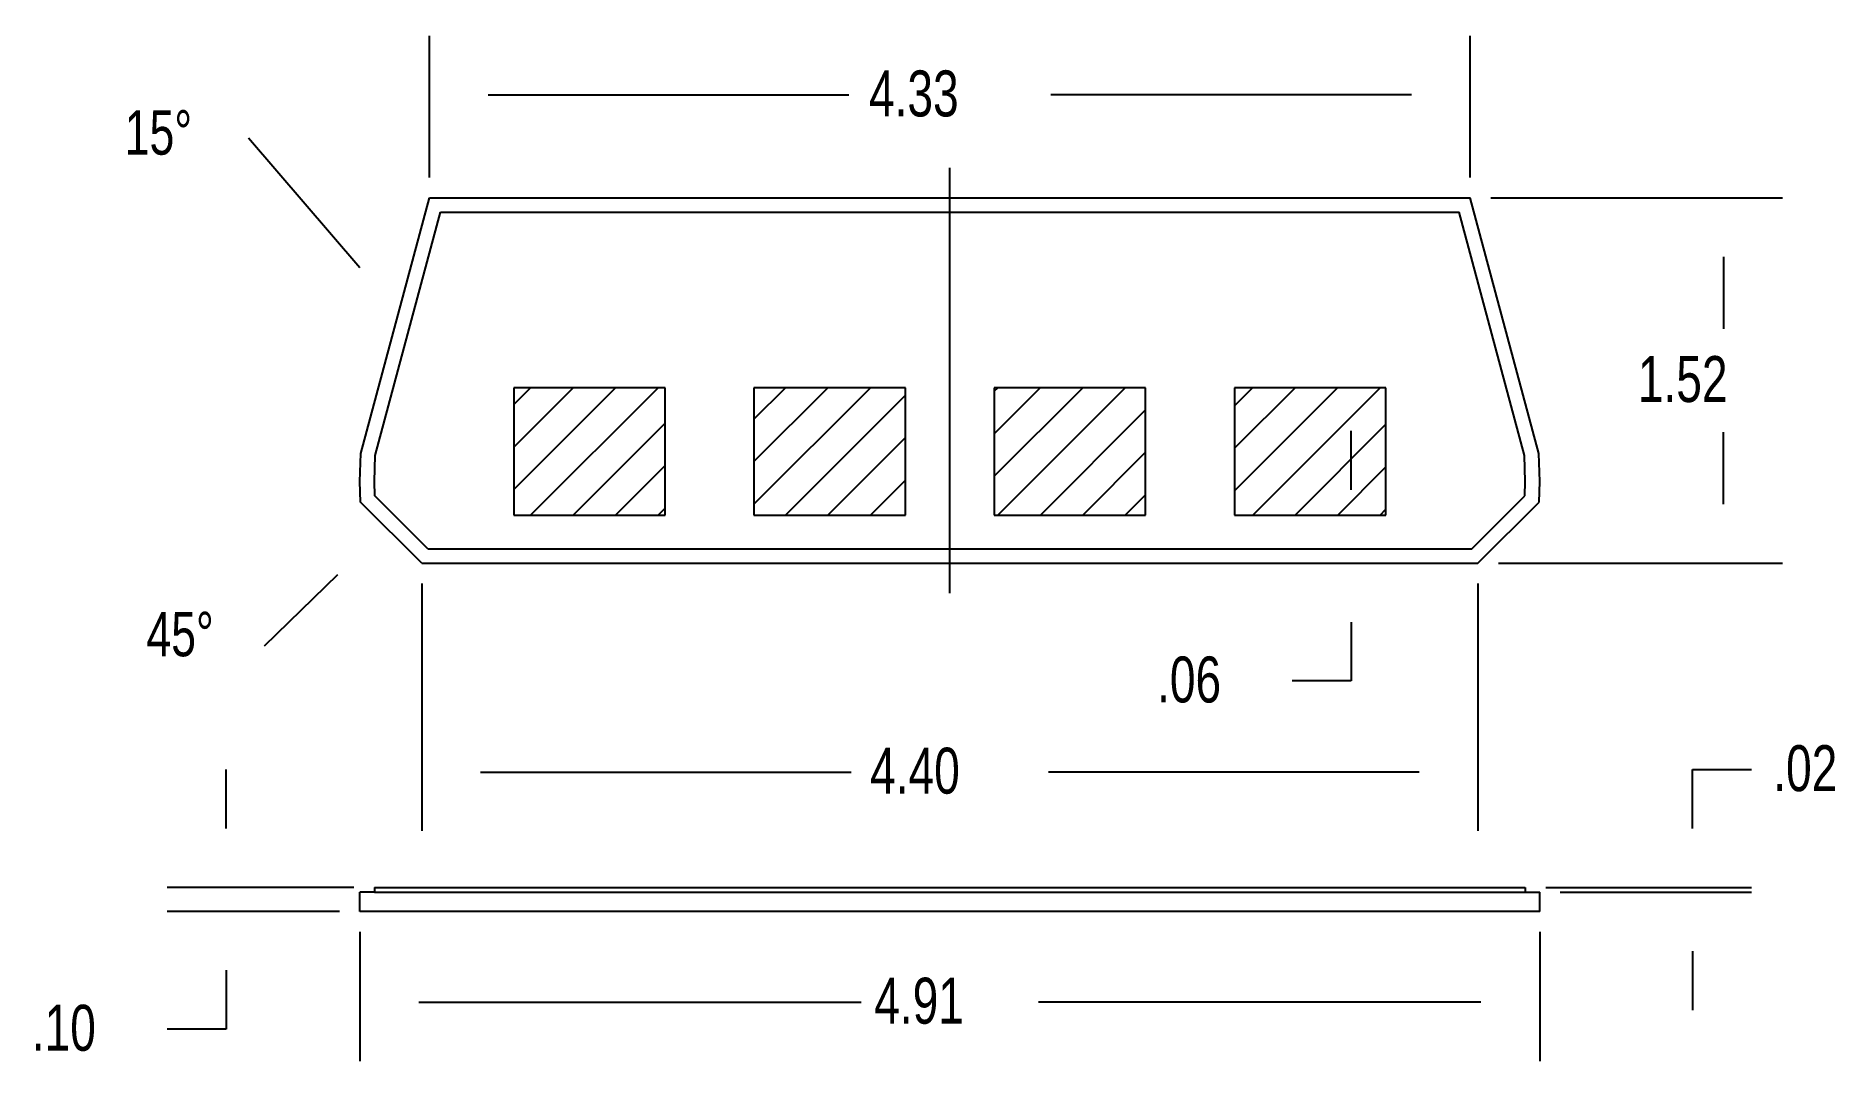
# Model space of a CAD drawing. Header units: inches. Extents: x -3.8 to 3.68, y -2.07 to 2.19.
import ezdxf

# ---------------------------------------------------------------- set-up
doc = ezdxf.new("R2010")
doc.units = ezdxf.units.IN
doc.header["$LTSCALE"] = 0.6
doc.layers.get('0').update_dxf_attribs({"linetype": 'CONTINUOUS'})
doc.layers.add('DM', color=16, linetype='CONTINUOUS')
doc.styles.get("Standard").update_dxf_attribs({"font": 'txt', "width": 0.75})
pattern_1 = [(45, (0, 0), (-0.088388, 0.088388), [])]

# ---------------------------------------------------------------- blocks, each defined once
blk = doc.blocks.new('*X9')
at = {"layer": 'DM'}
blk.add_line((11.9047, 3.3882), (11.6755, 3.1655), dxfattribs=at)
blk = doc.blocks.new('*X8')
at = {"layer": 'DM'}
blk.add_line((11.9747, 4.3467), (11.6271, 4.7518), dxfattribs=at)

msp = doc.modelspace()

# ---------------------------------------------------------------- hatches: boundary and pattern name
h = msp.add_hatch()
h.set_pattern_fill('ANSI31', color=256, scale=0.05, style=0)
h.set_pattern_definition(pattern_1)
h.paths.add_polyline_path([(-1.815, 0.2), (-1.185, 0.2), (-1.185, 0.73), (-1.815, 0.73)])
h = msp.add_hatch()
h.set_pattern_fill('ANSI31', color=256, scale=0.05, style=0)
h.set_pattern_definition(pattern_1)
edge = h.paths.add_edge_path()
edge.add_line((-0.815, 0.2), (-0.185, 0.2))
edge.add_line((-0.185, 0.2), (-0.185, 0.73))
edge.add_line((-0.185, 0.73), (-0.815, 0.73))
edge.add_line((-0.815, 0.73), (-0.815, 0.2))
edge.add_line((0.185, 0.2), (0.815, 0.2))
edge.add_line((0.815, 0.2), (0.815, 0.73))
edge.add_line((0.815, 0.73), (0.185, 0.73))
edge.add_line((0.185, 0.73), (0.185, 0.2))
edge.add_line((1.185, 0.2), (1.815, 0.2))
edge.add_line((1.815, 0.2), (1.815, 0.73))
edge.add_line((1.815, 0.73), (1.185, 0.73))
edge.add_line((1.185, 0.73), (1.185, 0.2))

# ---------------------------------------------------------------- linework, layer by layer
at = {"color": 7}
for p, q in [((-2.451, 0.4568), (-2.1661, 1.52)), ((-2.1661, 1.52), (2.1661, 1.52)), ((2.451, 0.4568), (2.1661, 1.52)), ((-2.3913, 0.4479), (-2.1201, 1.46)), ((-2.1201, 1.46), (2.1201, 1.46)), ((2.3913, 0.4479), (2.1201, 1.46)), ((-2.4551, 0.34), (-2.451, 0.4568)), ((2.4551, 0.34), (2.451, 0.4568)), ((-2.395, 0.34), (-2.3913, 0.4479)), ((2.395, 0.34), (2.3913, 0.4479)), ((-2.4521, 0.2542), (-2.4551, 0.34)), ((-2.3929, 0.2799), (-2.395, 0.34)), ((2.3929, 0.2799), (2.395, 0.34)), ((2.4521, 0.2542), (2.4551, 0.34)), ((-2.1979, 0), (-2.4521, 0.2542)), ((-2.1731, 0.06), (-2.3929, 0.2799)), ((2.1731, 0.06), (2.3929, 0.2799)), ((2.1979, 0), (2.4521, 0.2542)), ((-2.1979, 0), (2.1979, 0)), ((-2.1731, 0.06), (2.1731, 0.06)), ((-2.3951, -1.3693), (-2.4551, -1.3693)), ((-2.4551, -1.4493), (-2.4551, -1.3693)), ((-2.3951, -1.3493), (2.3951, -1.3493)), ((-2.3951, -1.3493), (-2.3951, -1.3693)), ((-2.3951, -1.3693), (2.3951, -1.3693)), ((-1.5945, -1.3493), (-1.0568, -1.3493)), ((2.3951, -1.3493), (2.3951, -1.3693)), ((2.3951, -1.3693), (2.4551, -1.3693)), ((2.4551, -1.4493), (2.4551, -1.3693)), ((2.4551, -1.4493), (-2.4551, -1.4493))]:
    msp.add_line(p, q, dxfattribs=at)
for p, q in [((-1.185, 0.73), (-1.815, 0.73)), ((-1.815, 0.73), (-1.815, 0.2)), ((-1.185, 0.2), (-1.185, 0.73)), ((-0.185, 0.73), (-0.815, 0.73)), ((-0.815, 0.73), (-0.815, 0.2)), ((-0.185, 0.2), (-0.185, 0.73)), ((0.815, 0.73), (0.185, 0.73)), ((0.185, 0.73), (0.185, 0.2)), ((0.815, 0.2), (0.815, 0.73)), ((1.815, 0.73), (1.185, 0.73)), ((1.185, 0.73), (1.185, 0.2)), ((1.815, 0.2), (1.815, 0.73)), ((-1.815, 0.2), (-1.185, 0.2)), ((-0.815, 0.2), (-0.185, 0.2)), ((0.185, 0.2), (0.815, 0.2)), ((1.185, 0.2), (1.815, 0.2))]:
    msp.add_line(p, q)
at = {"layer": 'DM', "color": 16, "linetype": 'CONTINUOUS'}
for p, q in [((-2.1661, 1.6051), (-2.1661, 2.1934)), ((2.1661, 1.6051), (2.1661, 2.1934)), ((-1.921, 1.9484), (-0.4197, 1.9484)), ((1.921, 1.9484), (0.4197, 1.9484)), ((2.2512, 1.52), (3.4653, 1.52)), ((3.2203, 1.275), (3.2203, 0.9749)), ((1.6704, 0.3051), (1.6704, 0.5501)), ((3.2203, 0.2451), (3.2203, 0.5451)), ((2.283, 0), (3.4653, 0)), ((-2.1979, -0.0851), (-2.1979, -1.1145)), ((2.1979, -0.0851), (2.1979, -1.1145)), ((1.6704, -0.2451), (1.6704, -0.4901)), ((1.6704, -0.4901), (1.4253, -0.4901)), ((-3.0119, -1.1042), (-3.0119, -0.8592)), ((-1.9529, -0.8694), (-0.4106, -0.8694)), ((1.9529, -0.8694), (0.4106, -0.8694)), ((3.0914, -0.8592), (3.3364, -0.8592)), ((3.0914, -1.1042), (3.0914, -0.8592)), ((-2.4802, -1.3493), (-3.257, -1.3493)), ((2.4802, -1.3493), (3.3364, -1.3493)), ((2.5402, -1.3693), (3.3364, -1.3693)), ((-2.5402, -1.4493), (-3.257, -1.4493)), ((-2.4551, -1.5344), (-2.4551, -2.0716)), ((2.4551, -1.5344), (2.4551, -2.0716)), ((3.0914, -1.6143), (3.0914, -1.8594)), ((-3.0119, -1.6943), (-3.0119, -1.9394)), ((-2.21, -1.8265), (-0.3692, -1.8265)), ((2.21, -1.8265), (0.3692, -1.8265)), ((-3.0119, -1.9394), (-3.257, -1.9394))]:
    msp.add_line(p, q, dxfattribs=at)
at = {"layer": 'DM', "color": 16}
msp.add_line((0, -0.125), (0, 1.645), dxfattribs=at)

# ---------------------------------------------------------------- block references
at = {"layer": 'DM', "color": 16, "xscale": 1.3320480238366488, "yscale": 1.3320480238366488}
for name in ['*X8', '*X9']:
    msp.add_blockref(name, (-18.4065, -4.5616), dxfattribs=at)

# ---------------------------------------------------------------- texts
at = {"layer": 'DM', "color": 16, "width": 133.204802, "attachment_point": 7}
for s, insert, char_height in [('4.33', (-0.3366, 1.856), 0.19129), ('15%%D', (-3.4338, 1.697), 0.18477), ('1.52', (2.8634, 0.6676), 0.19129), ('45%%D', (-3.3435, -0.3902), 0.18477), ('.06', (0.8624, -0.5825), 0.19129), ('4.40', (-0.3318, -0.9618), 0.19129), ('.02', (3.427, -0.9515), 0.19129), ('4.91', (-0.3146, -1.9189), 0.19129), ('.10', (-3.8208, -2.0318), 0.19129)]:
    msp.add_mtext(s, dxfattribs=dict(at, insert=insert, char_height=char_height))

doc.saveas('drawing.dxf')
